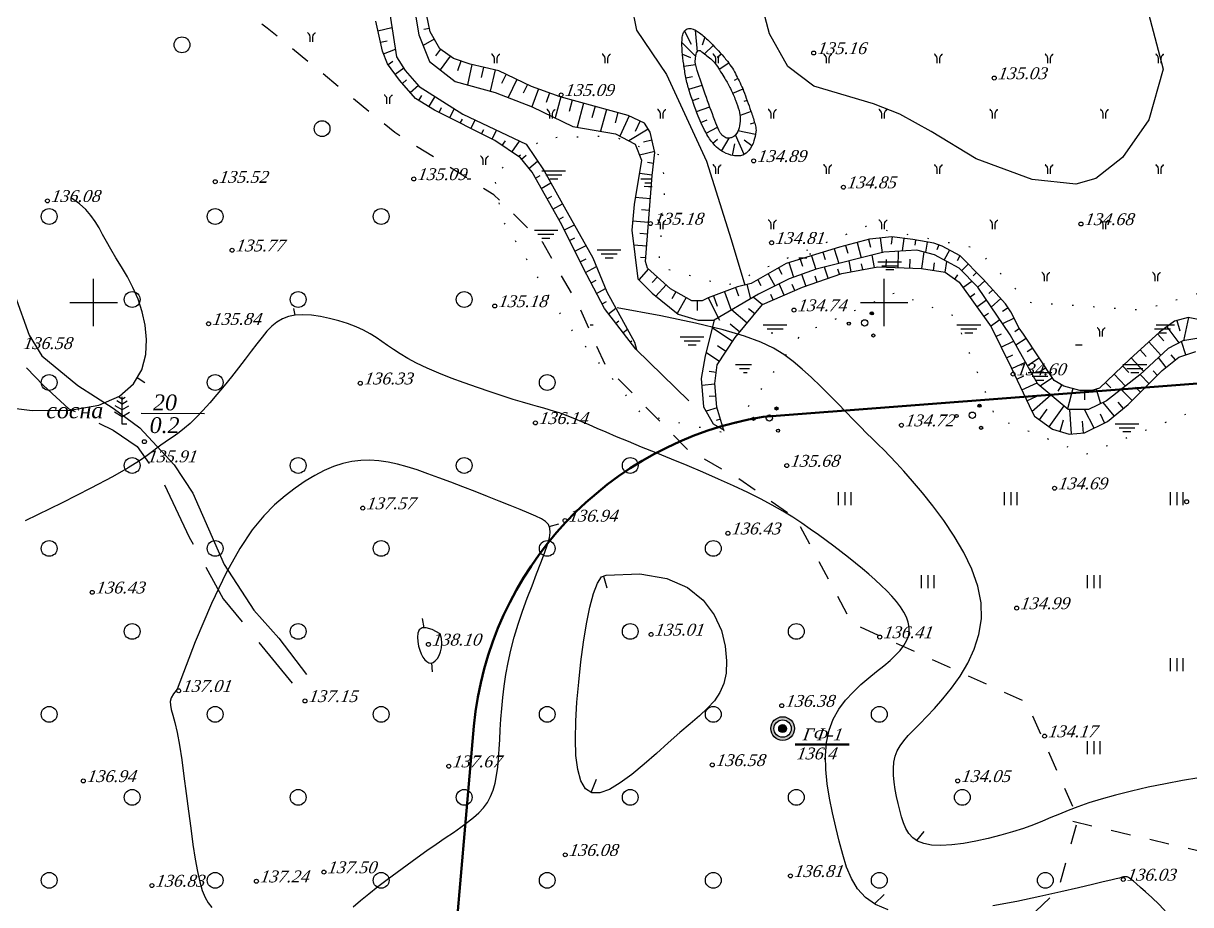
# Model space of a CAD drawing. Header units: millimetres. Extents: x 1400 to 7029, y -1119 to 1612.
# Drawn here: x 2765.3 to 2853.9, y 1367.1 to 1434 of the extents above; entities that cross this region are included whole.
import ezdxf

# ---------------------------------------------------------------- set-up
doc = ezdxf.new("R2010")
doc.units = ezdxf.units.MM
for name, pattern in [('ADOT1', [1.6, 0.1, -1.5]), ('AHIDDEN2', [3, 1.5, -1.5]), ('AHIDDEN4', [7, 5, -2])]:
    doc.linetypes.add(name, pattern=pattern)
for name, color, linetype in [('00_Північ', 7, 'Continuous'), ('00_Північ_відмітки', 7, 'Continuous'), ('01_Північ', 7, 'Continuous'), ('58', 7, 'Continuous'), ('9', 7, 'Continuous'), ('CONT-MNR', 7, 'Continuous'), ('Андрей', 7, 'Continuous'), ('кресты', 7, 'Continuous'), ('ПИКЕТЫ', 7, 'Continuous'), ('проы', 7, 'Continuous'), ('РАСТИТ', 7, 'Continuous'), ('Скважины', 7, 'Continuous'), ('Скважины_2011', 7, 'Continuous')]:
    doc.layers.add(name, color=color, linetype=linetype)
doc.styles.add('grad', font='timesi.ttf')
doc.styles.add('universw', font='timesi.ttf', dxfattribs={"oblique": 10})

# ---------------------------------------------------------------- blocks, each defined once
blk = doc.blocks.new('390_6')
at = {"color": 0, "linetype": 'Continuous'}
for p, q in [((0.005531, 3.084453), (-0.386725, 3.36257)), ((-0.005531, 3.084453), (0.386725, 3.36257)), ((0, 3.408923), (0, 0)), ((0.005531, 1.74022), (-0.867556, 2.281003)), ((0.005531, 2.466415), (-0.665101, 2.899042)), ((-0.005531, 2.466415), (0.665101, 2.899042)), ((-0.005531, 1.74022), (0.867556, 2.281003)), ((0.005531, 0.859515), (-0.95613, 1.462103)), ((-0.005531, 0.859515), (0.95613, 1.462103)), ((0, 0), (0.616918, 0))]:
    blk.add_line(p, q, dxfattribs=at)
blk = doc.blocks.new('372')
blk.add_circle((0, 0), 1)
blk = doc.blocks.new('368')
at = {"color": 0, "linetype": 'Continuous'}
blk.add_blockref('372', (0, 0), dxfattribs=at)
blk = doc.blocks.new('402')
at = {"color": 0, "linetype": 'Continuous'}
for p, q in [((-0.81, -0.04), (-0.81, 1.58)), ((0, 1.58), (0, -0.04)), ((0.8, -0.04), (0.8, 1.58))]:
    blk.add_line(p, q, dxfattribs=at)
blk = doc.blocks.new('395_1')
at = {"linetype": 'Continuous'}
h = blk.add_hatch(color=0, dxfattribs=at)
h.paths.add_polyline_path([(-1.8, -0.1, 1), (-2.2, -0.1, 1)])
h.paths.add_polyline_path([(1.3, -1.6, 1), (0.9, -1.6, 1)])
blk.add_hatch(color=0, dxfattribs=at).paths.add_polyline_path([(1.1, 1.2, 1), (0.7, 1.2, 1)])
at = {"color": 0, "linetype": 'Continuous'}
for centre, radius in [((-2, -0.1), 0.2), ((0, 0), 0.4), ((0.9, 1.2), 0.2), ((1.1, -1.6), 0.2)]:
    blk.add_circle(centre, radius, dxfattribs=at)
blk = doc.blocks.new('A$C0DFD615A')
at = {"layer": 'Скважины', "linetype": 'Continuous'}
h = blk.add_hatch(color=6, dxfattribs=at)
h.paths.add_polyline_path([(-3, 0, 1), (3, 0, 1)])
h.paths.add_polyline_path([(2.2, 0, -1), (-2.2, 0, -1)], flags=16)
at = {"layer": 'Скважины', "linetype": 'Continuous', "lineweight": 50}
h = blk.add_hatch(color=6, dxfattribs=at)
edge = h.paths.add_edge_path()
edge.add_arc((0, 0), 1, 0, 360)
at = {"layer": 'Скважины', "color": 0, "linetype": 'Continuous'}
for radius in [3, 2.2, 1]:
    blk.add_circle((0, 0), radius, dxfattribs=at)
blk = doc.blocks.new('403')
at = {"color": 0, "linetype": 'Continuous'}
for p, q in [((-0.45, 1.11), (-0.52, 1.11)), ((-0.38, 1.02), (-0.45, 1.11)), ((-0.31, 0.94), (-0.38, 1.02)), ((-0.21, 0.81), (-0.31, 0.94)), ((-0.17, 0.59), (-0.21, 0.81)), ((-0.17, 0), (-0.17, 0.59)), ((0.17, 0.59), (0.21, 0.81)), ((0.17, 0), (0.17, 0.59)), ((0.21, 0.81), (0.31, 0.94)), ((0.31, 0.94), (0.38, 1.02)), ((0.38, 1.02), (0.45, 1.11)), ((0.45, 1.11), (0.52, 1.11))]:
    blk.add_line(p, q, dxfattribs=at)

msp = doc.modelspace()

# ---------------------------------------------------------------- hatches: boundary and pattern name
at = {"layer": '58'}
h = msp.add_hatch(dxfattribs=at)
h.set_pattern_fill('1_468', color=3, scale=3, style=0, pattern_type=2)
h.set_pattern_definition([(0, (2819.362, 1422.821), (0, 14.7), [1.8, -12.9]), (0, (2819.962, 1422.221), (0, 14.7), [0.6, -14.1]), (0, (2819.662, 1422.521), (0, 14.7), [1.2, -13.5]), (0, (2818.762, 1418.321), (0, 14.7), [1.8, -12.9]), (0, (2819.362, 1417.721), (0, 14.7), [0.6, -14.1]), (0, (2819.062, 1418.021), (0, 14.7), [1.2, -13.5]), (0, (2826.862, 1422.221), (0, 14.7), [1.8, -12.9]), (0, (2827.462, 1421.621), (0, 14.7), [0.6, -14.1]), (0, (2827.162, 1421.921), (0, 14.7), [1.2, -13.5]), (0, (2829.862, 1410.221), (0, 14.7), [1.8, -12.9]), (0, (2830.462, 1409.621), (0, 14.7), [0.6, -14.1]), (0, (2830.162, 1409.921), (0, 14.7), [1.2, -13.5]), (0, (2821.462, 1411.121), (0, 14.7), [1.8, -12.9]), (0, (2822.062, 1410.521), (0, 14.7), [0.6, -14.1]), (0, (2821.762, 1410.821), (0, 14.7), [1.2, -13.5]), (0, (2830.162, 1415.921), (0, 14.7), [1.8, -12.9]), (0, (2830.762, 1415.321), (0, 14.7), [0.6, -14.1]), (0, (2830.462, 1415.621), (0, 14.7), [1.2, -13.5]), (0, (2823.562, 1416.821), (0, 14.7), [1.8, -12.9]), (0, (2824.162, 1416.221), (0, 14.7), [0.6, -14.1]), (0, (2823.862, 1416.521), (0, 14.7), [1.2, -13.5])])
h.paths.add_polyline_path([(2811.4891, 1422.594), (2812.7746, 1424.0814), (2813.1805, 1420.363), (2813.5188, 1416.4418), (2817.3752, 1413.3995), (2823.5319, 1416.1714), (2830.0946, 1417.794), (2836.6573, 1417.1179), (2842.5434, 1410.4248), (2848.4295, 1408.9375), (2854.1803, 1413.3319), (2860.2283, 1418.268), (2868.55, 1420.3638), (2875.0451, 1418.8765), (2879.1721, 1416.1046), (2879.2398, 1411.1693), (2876.1276, 1409.0735), (2867.6029, 1410.2904), (2864.7613, 1412.3862), (2854.2745, 1406.5721), (2847.7795, 1401.434), (2840.608, 1401.9748), (2834.9925, 1411.7102), (2829.5465, 1413.13), (2821.9013, 1410.4258), (2819.1951, 1405.6933), (2809.3173, 1409.4793), (2802.859, 1420.4431), (2792.7675, 1425.1262)])

# ---------------------------------------------------------------- linework, layer by layer
at = {"color": 7, "linetype": 'Continuous', "lineweight": 50, "flags": 128}
msp.add_lwpolyline([(2988.3313, 1079.2275), (2922.9913, 1084.4475), (2813.8983, 1092.7035, -0.3766589), (2787.9247, 1119.8962), (2783.6016, 1182.7664), (2781.7424, 1206.4536), (2789.3426, 1269.1769), (2794.4814, 1320.5009), (2795.8841, 1338.9113), (2799.511, 1380.6839, -0.3403459), (2821.4589, 1404.158), (2862.0179, 1407.2612), (2943.1308, 1414.9675)], format="xyb", dxfattribs=at)
at = {"layer": '00_Північ', "linetype": 'Continuous'}
for p, q in [((2792.2295, 1433.4702), (2793.2907, 1433.7055)), ((2816.3072, 1433.5083), (2816.454, 1431.8616)), ((2796.5054, 1432.8316), (2795.6551, 1432.3435)), ((2815.3027, 1432.5784), (2816.3412, 1431.5083)), ((2792.6491, 1431.7221), (2793.5498, 1432.0777)), ((2817.68, 1432.3569), (2817.0098, 1431.7099)), ((2797.6976, 1431.5358), (2796.9439, 1430.5037)), ((2799.3638, 1430.892), (2799.0167, 1429.3674)), ((2815.4514, 1430.7865), (2816.3273, 1430.9148)), ((2818.8631, 1431.002), (2818.1232, 1430.5359)), ((2793.5291, 1430.1691), (2794.1806, 1430.65)), ((2801.1189, 1430.4925), (2800.7533, 1428.8866)), ((2794.677, 1428.7843), (2795.2957, 1429.3236)), ((2802.763, 1429.7754), (2802.1014, 1428.4013)), ((2804.4074, 1429.0483), (2803.9176, 1427.6895)), ((2815.82, 1429.0264), (2816.8311, 1429.3359)), ((2819.9295, 1429.0189), (2819.1467, 1428.7135)), ((2796.0845, 1427.6909), (2796.5721, 1428.4715)), ((2806.1017, 1428.4409), (2805.6675, 1426.8534)), ((2797.6724, 1426.847), (2798.0194, 1427.545)), ((2807.8379, 1427.966), (2807.3413, 1426.1502)), ((2809.5741, 1427.4912), (2809.1205, 1425.8326)), ((2816.4063, 1427.3248), (2817.4054, 1427.6984)), ((2820.5476, 1427.3284), (2819.7098, 1427.0307)), ((2799.2842, 1426.0457), (2799.6018, 1426.6845)), ((2811.3047, 1427.001), (2810.5758, 1425.463)), ((2800.896, 1425.2444), (2801.2284, 1425.9129)), ((2812.7305, 1426.0056), (2811.263, 1425.0979)), ((2817.1419, 1425.684), (2817.9919, 1426.1525)), ((2820.0162, 1424.0738), (2819.3734, 1425.566)), ((2820.8809, 1425.5856), (2819.5531, 1425.8582)), ((2802.3961, 1424.2531), (2802.9692, 1425.0872)), ((2818.3041, 1424.3363), (2818.8833, 1425.308)), ((2813.2346, 1424.2904), (2812.0852, 1424.0147)), ((2803.6825, 1423.0197), (2804.3477, 1423.5621)), ((2804.6234, 1421.4901), (2805.3601, 1421.9086)), ((2813.0425, 1422.5046), (2812.0696, 1422.6216)), ((2805.5124, 1419.925), (2806.2365, 1420.3363)), ((2812.903, 1420.71), (2811.7594, 1420.798)), ((2806.3796, 1418.3483), (2807.1435, 1418.7256)), ((2812.7649, 1418.9153), (2811.5556, 1419.0084)), ((2830.3557, 1417.7334), (2830.4833, 1416.6182)), ((2832.1413, 1417.7053), (2832.0088, 1416.7461)), ((2807.1768, 1416.7344), (2808.0292, 1417.1554)), ((2812.6267, 1417.1206), (2811.6342, 1417.197)), ((2826.8591, 1416.9095), (2827.1991, 1415.7921)), ((2828.594, 1417.3883), (2828.9064, 1416.2215)), ((2831.6989, 1415.4797), (2831.7448, 1416.7287)), ((2833.4974, 1415.4104), (2833.6927, 1416.6701)), ((2833.9187, 1417.4228), (2833.785, 1416.6454)), ((2835.5967, 1416.815), (2835.1882, 1416.0693)), ((2823.415, 1415.8614), (2823.7541, 1414.7471)), ((2825.137, 1416.3854), (2825.4524, 1415.3492)), ((2828.1324, 1415.1698), (2827.9855, 1415.9899)), ((2829.9042, 1415.4872), (2829.7353, 1416.4301)), ((2835.2761, 1415.1345), (2835.4028, 1415.9516)), ((2837.0262, 1415.7516), (2836.5228, 1415.2498)), ((2807.9819, 1415.1246), (2808.8208, 1415.5643)), ((2812.7713, 1415.383), (2812.0224, 1414.5564)), ((2821.8335, 1415.0113), (2822.3544, 1414.0976)), ((2824.7062, 1414.0889), (2824.3958, 1414.9746)), ((2826.4049, 1414.6842), (2826.1124, 1415.5188)), ((2814.1052, 1414.1745), (2813.3226, 1413.3106)), ((2820.2359, 1414.2042), (2820.5056, 1413.1245)), ((2823.0484, 1413.3892), (2822.6716, 1414.2549)), ((2836.6224, 1413.9695), (2837.3067, 1414.4594)), ((2838.29, 1414.4701), (2837.7647, 1413.9956)), ((2808.8175, 1413.5303), (2809.5022, 1413.8891)), ((2815.6137, 1413.2074), (2814.9366, 1412.0126)), ((2817.2957, 1413.1924), (2818.1473, 1411.488)), ((2818.5253, 1413.6532), (2819.0459, 1412.2641)), ((2821.4047, 1412.6618), (2820.7036, 1413.2412)), ((2839.4966, 1413.1344), (2838.7795, 1412.4867)), ((2809.7285, 1411.9845), (2810.2797, 1412.4129)), ((2820.2582, 1411.2742), (2819.0543, 1412.269)), ((2837.6701, 1412.5058), (2838.4102, 1413.0357)), ((2838.7179, 1411.0422), (2839.4152, 1411.5414)), ((2840.5087, 1411.6572), (2839.6369, 1411.2117)), ((2853.7379, 1411.6977), (2853.3741, 1409.9341)), ((2810.833, 1410.5633), (2811.1579, 1410.8157)), ((2819.1414, 1409.8645), (2817.5888, 1410.9021)), ((2852.1106, 1411.0006), (2853.0061, 1409.7647)), ((2839.5274, 1409.4355), (2840.4671, 1409.9015)), ((2841.4262, 1410.1126), (2840.6421, 1409.5913)), ((2850.7322, 1409.8474), (2851.6561, 1408.8364)), ((2853.5482, 1408.8671), (2853.2121, 1409.8717)), ((2818.1412, 1408.368), (2817.1177, 1409.052)), ((2842.4227, 1408.6136), (2841.5288, 1408.0193)), ((2849.4034, 1408.6331), (2850.3369, 1407.6116)), ((2852.0525, 1407.9097), (2851.4557, 1408.6504)), ((2840.3257, 1407.8222), (2841.3635, 1408.3125)), ((2843.4192, 1407.1146), (2842.4854, 1406.4938)), ((2848.0992, 1407.3926), (2848.9585, 1406.4922)), ((2850.7491, 1406.6706), (2850.065, 1407.3591)), ((2817.7911, 1406.6312), (2816.7989, 1406.5401)), ((2841.0946, 1406.1947), (2842.2501, 1406.7406)), ((2844.9667, 1406.2961), (2844.5717, 1404.7546)), ((2846.7345, 1406.2564), (2847.0745, 1405.1556)), ((2849.4723, 1405.4018), (2848.6376, 1406.2418)), ((2841.8634, 1404.5672), (2843.2842, 1405.8279)), ((2848.1069, 1404.2314), (2847.2738, 1405.2522)), ((2817.964, 1404.8404), (2817.1308, 1404.5873)), ((2843.1796, 1403.3959), (2844.3022, 1404.9793)), ((2844.8696, 1402.8596), (2844.7387, 1404.7108)), ((2846.5788, 1403.2986), (2845.863, 1404.7108)), ((2818.4871, 1403.1181), (2818.515, 1403.1265))]:
    msp.add_line(p, q, dxfattribs=at)
at = {"layer": '00_Північ', "color": 250, "linetype": 'Continuous'}
for p, q in [((2796.1385, 1433.6427), (2795.7109, 1433.5557)), ((2815.498, 1433.4395), (2816.0101, 1432.4468)), ((2792.4243, 1432.5915), (2792.9284, 1432.7033)), ((2817.0359, 1432.9851), (2816.8277, 1432.3786)), ((2796.9708, 1432.0666), (2796.6, 1431.5589)), ((2815.3432, 1431.6798), (2815.9477, 1431.4461)), ((2818.2918, 1431.697), (2817.9853, 1431.4241)), ((2792.9946, 1430.8932), (2793.3454, 1431.1521)), ((2798.5064, 1431.1639), (2798.2599, 1430.424)), ((2800.2413, 1430.6923), (2800.0632, 1429.9096)), ((2801.9521, 1430.1658), (2801.6066, 1429.4482)), ((2815.6023, 1429.8993), (2816.0896, 1429.994)), ((2794.0856, 1429.4627), (2794.3942, 1429.7317)), ((2803.5739, 1429.385), (2803.2578, 1428.7285)), ((2819.5511, 1429.8351), (2819.2743, 1429.6938)), ((2795.3212, 1428.1678), (2795.5676, 1428.5623)), ((2805.2541, 1428.7432), (2804.994, 1428.0217)), ((2806.9698, 1428.2035), (2806.7311, 1427.331)), ((2816.102, 1428.1718), (2816.6074, 1428.3461)), ((2820.2414, 1428.1747), (2819.9961, 1428.0852)), ((2796.8665, 1427.2476), (2797.0617, 1427.6403)), ((2808.706, 1427.7286), (2808.4684, 1426.86)), ((2810.4422, 1427.2537), (2810.2262, 1426.4638)), ((2798.4783, 1426.4463), (2798.6334, 1426.7583)), ((2812.118, 1426.6155), (2811.7447, 1425.8279)), ((2816.7412, 1426.4896), (2817.2173, 1426.7018)), ((2820.8162, 1426.4697), (2820.4842, 1426.3827)), ((2800.0901, 1425.645), (2800.2526, 1425.9719)), ((2801.6543, 1424.7627), (2801.8999, 1425.1203)), ((2813.0247, 1425.1655), (2812.374, 1425.0095)), ((2817.6399, 1424.936), (2818.0015, 1425.2301)), ((2819.1366, 1424.0046), (2819.3209, 1424.8841)), ((2820.6079, 1424.731), (2820.0248, 1425.1511)), ((2803.1138, 1423.7173), (2803.4768, 1424.0133)), ((2813.15, 1423.3981), (2812.6853, 1423.454)), ((2804.1789, 1422.2727), (2804.5504, 1422.4837)), ((2812.9721, 1421.6074), (2812.4415, 1421.6482)), ((2805.0679, 1420.7075), (2805.4331, 1420.915)), ((2805.9569, 1419.1424), (2806.3172, 1419.347)), ((2812.834, 1419.8127), (2812.2356, 1419.8587)), ((2806.7782, 1417.5413), (2807.1823, 1417.7409)), ((2812.6958, 1418.018), (2812.1092, 1418.0631)), ((2829.4634, 1417.621), (2829.6213, 1417.0311)), ((2831.2497, 1417.8284), (2831.1708, 1417.2572)), ((2833.0318, 1417.5754), (2832.9655, 1417.1899)), ((2825.9981, 1416.6475), (2826.1616, 1416.1099)), ((2827.7246, 1417.1556), (2827.879, 1416.5788)), ((2834.7891, 1417.2066), (2834.653, 1416.8219)), ((2807.5753, 1415.9275), (2808.0237, 1416.1489)), ((2812.5577, 1416.2233), (2812.1517, 1416.2545)), ((2824.276, 1416.1234), (2824.4396, 1415.5858)), ((2829.0183, 1415.3285), (2828.9394, 1415.7693)), ((2830.7995, 1415.5128), (2830.8207, 1416.0911)), ((2832.5983, 1415.4467), (2832.6229, 1416.1173)), ((2834.3867, 1415.2725), (2834.4751, 1415.8421)), ((2836.386, 1416.3826), (2836.1817, 1416.0096)), ((2822.6153, 1415.4571), (2822.8887, 1414.9776)), ((2825.5555, 1414.3865), (2825.3998, 1414.8309)), ((2827.2542, 1414.9818), (2827.1215, 1415.3605)), ((2836.007, 1414.6101), (2836.249, 1414.946)), ((2837.6616, 1415.1142), (2837.4091, 1414.8625)), ((2808.3997, 1414.3274), (2808.7806, 1414.5271)), ((2813.4382, 1414.7787), (2813.0487, 1414.3487)), ((2819.368, 1413.969), (2819.6006, 1413.3485)), ((2821.0516, 1414.5655), (2821.2992, 1414.1313)), ((2823.8736, 1413.7485), (2823.6773, 1414.1994)), ((2814.8307, 1413.6512), (2814.5284, 1413.1176)), ((2817.6825, 1413.3373), (2817.9706, 1412.5687)), ((2822.2232, 1413.03), (2822.0437, 1413.4423)), ((2837.1462, 1413.2377), (2837.527, 1413.5102)), ((2838.8933, 1413.8023), (2838.5827, 1413.5217)), ((2809.2353, 1412.7331), (2809.5723, 1412.9098)), ((2816.4496, 1412.964), (2816.4496, 1412.2372)), ((2820.8314, 1411.968), (2820.3552, 1412.3616)), ((2840.0606, 1412.4359), (2839.631, 1412.1476)), ((2810.2808, 1411.2739), (2810.4998, 1411.4441)), ((2838.194, 1411.774), (2838.5534, 1412.0313)), ((2852.8692, 1411.4664), (2853.0799, 1410.6895)), ((2819.6849, 1410.5805), (2818.9573, 1411.1817)), ((2839.1276, 1410.2419), (2839.5632, 1410.4578)), ((2840.9215, 1410.8577), (2840.5633, 1410.6119)), ((2851.3965, 1410.4545), (2851.8694, 1409.9371)), ((2811.3853, 1409.8526), (2811.4911, 1409.9349)), ((2818.6413, 1409.1162), (2817.9973, 1409.5466)), ((2839.9273, 1408.6292), (2840.4186, 1408.8729)), ((2841.9245, 1409.3631), (2841.505, 1409.0842)), ((2850.0678, 1409.2402), (2850.5322, 1408.7321)), ((2852.7533, 1408.4743), (2852.4351, 1408.8693)), ((2842.921, 1407.8641), (2842.4466, 1407.5487)), ((2848.7502, 1408.014), (2849.2109, 1407.5313)), ((2817.8963, 1407.524), (2817.3762, 1407.591)), ((2840.7101, 1407.0085), (2841.2585, 1407.2675)), ((2851.3876, 1407.3049), (2851.0562, 1407.6384)), ((2844.1172, 1406.5721), (2843.8251, 1406.0963)), ((2845.8493, 1406.1581), (2845.8493, 1405.4345)), ((2847.4481, 1406.7712), (2847.8468, 1406.3535)), ((2850.1107, 1406.0362), (2849.7315, 1406.4178)), ((2817.8734, 1405.735), (2817.3762, 1405.6893)), ((2841.479, 1405.3809), (2842.2262, 1405.7339)), ((2848.8041, 1404.8005), (2848.4124, 1405.2805)), ((2842.4454, 1403.9164), (2843.0271, 1404.7369)), ((2847.3815, 1403.7055), (2847.0562, 1404.3473)), ((2818.2256, 1403.9792), (2817.9032, 1403.8813)), ((2843.9992, 1403.052), (2844.2551, 1403.9286)), ((2845.7673, 1402.9231), (2845.7042, 1403.817))]:
    msp.add_line(p, q, dxfattribs=at)
at = {"layer": '00_Північ', "color": 30, "linetype": 'Continuous', "flags": 128}
for points in [[(2850.2152, 1436.7269), (2851.8183, 1430.559), (2850.735, 1426.7116), (2848.7379, 1423.8467), (2846.7087, 1422.2372), (2845.1949, 1421.8188), (2841.8741, 1422.1747), (2837.6179, 1423.7494), (2834.2062, 1425.8207), (2831.8466, 1427.1271), (2829.8378, 1427.9238), (2825.3101, 1429.2621), (2823.3331, 1430.7598), (2821.9361, 1433.2274), (2820.755, 1437.7261)], [(2811.4593, 1435.39), (2811.8391, 1433.501), (2814.1189, 1430.1464), (2817.1593, 1423.555), (2819.0261, 1417.6083), (2820.0836, 1414.1572)]]:
    msp.add_lwpolyline(points, dxfattribs=at)
at = {"layer": '00_Північ', "linetype": 'Continuous', "flags": 128}
for points in [[(2819.1269, 1430.6287, -0.0132667), (2819.7101, 1429.5175, -0.0254606), (2819.9685, 1428.9165, -0.0025838), (2820.5331, 1427.369, -0.0089185), (2820.6863, 1426.917, -0.0139433), (2820.8235, 1426.442, -0.016398), (2820.9154, 1426.0318, -0.0884539), (2820.9181, 1425.7857, -0.0314401), (2820.7627, 1425.116, -0.0923674), (2820.3809, 1424.3739, -0.1361936), (2819.9227, 1424.0323, -0.092754), (2819.5472, 1423.962, -0.0665216), (2819.0216, 1424.0323, -0.0663987), (2818.3167, 1424.3289, -0.0762905), (2817.7997, 1424.7496, -0.0553191), (2817.1965, 1425.5861, -0.0365998), (2816.5321, 1426.9933, -0.014657), (2815.8516, 1428.9256, -0.0296144), (2815.6005, 1429.9086, -0.0130424), (2815.4327, 1430.9176, -0.0138118), (2815.3256, 1431.8775, -0.0208736), (2815.3014, 1432.4565, -0.0228528), (2815.3256, 1432.9854, -0.0969708), (2815.4259, 1433.3282, -0.1130125), (2815.6247, 1433.5627, -0.2261445), (2815.9645, 1433.6308, -0.1002798), (2816.6417, 1433.3063, -0.033647), (2817.3428, 1432.6987, -0.0187309), (2818.4802, 1431.4826, -0.0153468), (2818.7501, 1431.1514, -0.0100255), (2819.137, 1430.6243)], [(2816.8024, 1431.8595, -0.0308939), (2817.5728, 1431.2482, -0.0610336), (2817.9005, 1430.8718, -0.0138911), (2818.5611, 1429.8337, -0.0196987), (2818.9767, 1429.0719, -0.0209884), (2819.3688, 1428.1897, -0.0244199), (2819.6356, 1427.4038, -0.0697419), (2819.725, 1426.7664, -0.0654456), (2819.6356, 1426.0868, -0.1028714), (2819.3734, 1425.566, -0.1516923), (2819.0426, 1425.3406, -0.0744283), (2818.7934, 1425.3033, -0.1096328), (2818.6253, 1425.3406, -0.0973753), (2818.3372, 1425.551, -0.0801142), (2818.0982, 1425.9112, -0.0165275), (2817.7928, 1426.648, -0.0061743), (2817.0659, 1428.6549, -0.0040557), (2816.4556, 1430.4541, -0.01871), (2816.3412, 1430.8498, -0.0611018), (2816.3124, 1431.0843, -0.033881), (2816.3412, 1431.5083, -0.0870431), (2816.454, 1431.8616, -0.1984877), (2816.5828, 1431.9692, -0.194553), (2816.6718, 1431.9621, -0.1067871), (2816.7955, 1431.8627)]]:
    msp.add_lwpolyline(points, format="xyb", dxfattribs=at)
for points in [[(2762.3549, 1421.3781), (2763.2318, 1419.669), (2763.9232, 1417.3587), (2764.6577, 1413.3858), (2765.7592, 1410.3493), (2766.7163, 1408.7807), (2769.4527, 1406.5457), (2772.1421, 1404.8045), (2774.1621, 1403.3115), (2776.7642, 1400.5098), (2778.1772, 1398.3596), (2780.5538, 1392.9422), (2782.8021, 1389.4756), (2784.7036, 1387.3439), (2786.8035, 1384.6009)], [(2854.3699, 1410.1), (2853.3123, 1409.9238), (2852.2105, 1409.3513), (2850.0413, 1407.3371), (2847.5259, 1405.3744), (2846.1571, 1404.7108), (2844.6242, 1404.7108), (2842.304, 1406.645), (2840.2023, 1410.3711), (2837.7603, 1414.002), (2836.3319, 1415.4423), (2834.4725, 1416.4616), (2833.1325, 1416.8198), (2830.6327, 1416.6558), (2825.4864, 1415.3613), (2823.4384, 1414.6351), (2821.1076, 1413.4794), (2817.7395, 1411.494), (2817.0519, 1408.7933), (2816.7527, 1407.0581), (2816.9434, 1404.922), (2817.6731, 1403.6186), (2818.496, 1403.1377)], [(2818.4871, 1403.1181), (2817.9519, 1404.88), (2817.787, 1406.676), (2817.9725, 1408.1156), (2819.3449, 1410.1691), (2821.4202, 1412.6804), (2824.4468, 1413.998), (2827.4338, 1415.0447), (2830.1752, 1415.5357), (2833.4703, 1415.4146), (2835.2796, 1415.134), (2836.3307, 1414.3768), (2838.7597, 1410.9838), (2840.2908, 1407.8961), (2841.8809, 1404.5302), (2842.0465, 1404.1992), (2843.4305, 1403.218), (2844.6994, 1402.8476), (2845.8493, 1402.9289), (2847.5949, 1403.8136), (2849.1561, 1405.0876), (2851.7549, 1407.6699), (2853.0227, 1408.6913), (2854.2895, 1409.1151)]]:
    msp.add_lwpolyline(points, dxfattribs=at)
at = {"layer": '00_Північ', "linetype": 'AHIDDEN4', "flags": 128}
msp.add_lwpolyline([(2760.7506, 1420.8719), (2762.4339, 1415.4573), (2763.486, 1412.014), (2764.3805, 1409.1138), (2766.8404, 1406.5248), (2768.7768, 1404.7726), (2772.1264, 1403.1512), (2773.9582, 1401.8959), (2775.9336, 1399.1609), (2777.8981, 1395.0149), (2780.4873, 1390.334), (2785.7142, 1383.9346)], dxfattribs=at)
at = {"layer": '00_Північ_відмітки', "color": 7, "linetype": 'Continuous'}
for centre in [(2825.2974, 1431.7778), (2839.0018, 1429.8746), (2806.133, 1428.5988), (2820.742, 1423.5874), (2812.9093, 1418.8303), (2822.1058, 1417.3721)]:
    msp.add_circle(centre, 0.15, dxfattribs=at)
at = {"layer": '9', "color": 3, "linetype": 'ADOT1', "flags": 128}
msp.add_lwpolyline([(2801.6533, 1423.0556), (2804.8831, 1425.3461), (2809.9884, 1425.5022), (2813.7392, 1423.9926), (2813.9997, 1421.598), (2813.5146, 1415.5591), (2818.6967, 1414.117), (2822.8293, 1416.0179), (2829.289, 1418.6285), (2837.5541, 1416.9898), (2841.6211, 1412.8603), (2850.2142, 1412.2704), (2857.4574, 1414.4234), (2861.0652, 1418.6185), (2864.8041, 1420.0605), (2872.4133, 1418.2252), (2878.6593, 1416.1886), (2879.7088, 1413.0423), (2877.3474, 1408.3884), (2872.6244, 1408.5195), (2866.0648, 1409.7649), (2857.0781, 1405.7665), (2845.9641, 1401.3012), (2839.1421, 1404.0542), (2835.9935, 1411.7889), (2831.4674, 1413.5587), (2824.3174, 1410.4124), (2820.7096, 1405.4308), (2818.7778, 1402.8778), (2812.2838, 1404.3199), (2806.5113, 1411.268), (2801.6572, 1419.1337), (2801.1356, 1422.0314)], dxfattribs=at)
at = {"layer": 'CONT-MNR', "color": 5, "linetype": 'Continuous'}
msp.add_lwpolyline([(2794.8935, 1435.7059), (2795.3388, 1433.1512), (2796.1318, 1431.1258), (2798.0933, 1429.623), (2801.1276, 1428.7829), (2803.9344, 1427.6829), (2807.015, 1426.2085), (2810.2643, 1425.6284), (2811.738, 1424.8456), (2812.2425, 1423.6382), (2811.6716, 1420.2815), (2811.4945, 1418.3379), (2811.9482, 1414.6308), (2813.0368, 1413.5405), (2815.0152, 1411.9494), (2816.5225, 1411.488), (2817.719, 1411.488)], dxfattribs=at)
at = {"layer": 'CONT-MNR', "color": 30, "linetype": 'Continuous', "flags": 128}
for points in [[(2762.3111, 1405.0949), (2765.9799, 1404.6473), (2768.859, 1404.6553), (2771.04, 1405.0431), (2772.614, 1405.7349), (2773.6726, 1406.6551), (2774.3069, 1407.7279), (2774.6084, 1408.8774), (2774.6684, 1410.0281), (2774.5675, 1411.1171), (2774.3438, 1412.1341), (2774.0245, 1413.0818), (2773.6369, 1413.9629), (2773.2082, 1414.78), (2772.7658, 1415.5359), (2772.3369, 1416.2333), (2771.9488, 1416.8747), (2771.6198, 1417.4639), (2771.3319, 1418.0077), (2771.0585, 1418.5141), (2770.7724, 1418.9909), (2770.447, 1419.446), (2770.0553, 1419.8873), (2769.5705, 1420.3227), (2768.9656, 1420.76)], [(2854.537, 1376.7541), (2853.2888, 1376.5455), (2851.9915, 1376.3014), (2850.6857, 1376.0303), (2849.4119, 1375.7409), (2848.2107, 1375.442), (2847.1226, 1375.142), (2846.1761, 1374.8482), (2845.3521, 1374.561), (2844.6191, 1374.2794), (2843.9459, 1374.0021), (2843.3012, 1373.7282), (2842.6538, 1373.4565), (2841.9722, 1373.1859), (2841.2253, 1372.9154), (2840.3917, 1372.6458), (2839.49, 1372.386), (2838.5487, 1372.1469), (2837.5964, 1371.9394), (2836.6616, 1371.7745), (2835.7729, 1371.6631), (2834.9588, 1371.6159), (2834.2479, 1371.644), (2833.6611, 1371.7552), (2833.1895, 1371.9446), (2832.8162, 1372.2045), (2832.5248, 1372.527), (2832.2985, 1372.9043), (2832.1207, 1373.3285), (2831.9748, 1373.7919), (2831.8441, 1374.2865), (2831.7161, 1374.8044), (2831.5949, 1375.3375), (2831.4889, 1375.8774), (2831.4061, 1376.4159), (2831.355, 1376.9447), (2831.3438, 1377.4554), (2831.3807, 1377.9399), (2831.4739, 1378.3898), (2831.6303, 1378.8013), (2831.8506, 1379.1883), (2832.1338, 1379.569), (2832.4792, 1379.9619), (2832.8861, 1380.3852), (2833.3535, 1380.8574), (2833.8807, 1381.3966), (2834.4668, 1382.0213), (2835.1049, 1382.7453), (2835.7632, 1383.5651), (2836.4036, 1384.4726), (2836.9882, 1385.4597), (2837.479, 1386.5184), (2837.8381, 1387.6407), (2838.0275, 1388.8185), (2838.0091, 1390.0437), (2837.7587, 1391.3059), (2837.3063, 1392.584), (2836.6957, 1393.8548), (2835.9706, 1395.0948), (2835.1749, 1396.2805), (2834.3522, 1397.3887), (2833.5463, 1398.3958), (2832.801, 1399.2785), (2832.1493, 1400.0218), (2831.5821, 1400.6447), (2831.0794, 1401.1748), (2830.6214, 1401.6393), (2830.1882, 1402.0658), (2829.7599, 1402.4819), (2829.3166, 1402.9148), (2828.8385, 1403.3922), (2828.3102, 1403.934), (2827.7351, 1404.5312), (2827.121, 1405.1673), (2826.4759, 1405.8256), (2825.8074, 1406.4897), (2825.1237, 1407.1432), (2824.4324, 1407.7694), (2823.7416, 1408.3518), (2823.0418, 1408.8798), (2822.2552, 1409.366), (2821.2867, 1409.829), (2820.041, 1410.2872), (2818.4231, 1410.7592), (2816.3378, 1411.2634), (2813.69, 1411.8183), (2810.3845, 1412.4424)], [(2830.9592, 1366.7406), (2829.9911, 1367.1294), (2829.225, 1367.6629), (2828.6268, 1368.3249), (2828.1623, 1369.0993), (2827.7973, 1369.9701), (2827.4978, 1370.9212), (2827.2295, 1371.9364), (2826.9668, 1372.9996), (2826.7181, 1374.0938), (2826.5004, 1375.202), (2826.3306, 1376.3074), (2826.2257, 1377.3927), (2826.2026, 1378.4412), (2826.2783, 1379.4356), (2826.4697, 1380.3591), (2826.7869, 1381.1988), (2827.2117, 1381.9581), (2827.7191, 1382.6447), (2828.2843, 1383.2664), (2828.8821, 1383.8307), (2829.4875, 1384.3452), (2830.0755, 1384.8178), (2830.6212, 1385.2559), (2831.1035, 1385.6668), (2831.518, 1386.0558), (2831.864, 1386.4276), (2832.1411, 1386.7869), (2832.3489, 1387.1387), (2832.4866, 1387.4875), (2832.554, 1387.8383), (2832.5504, 1388.1958), (2832.4764, 1388.5637), (2832.3364, 1388.942), (2832.1359, 1389.3294), (2831.8805, 1389.7248), (2831.5755, 1390.1271), (2831.2265, 1390.535), (2830.8391, 1390.9475), (2830.4185, 1391.3634), (2829.9699, 1391.7816), (2829.4959, 1392.2021), (2828.9987, 1392.6246), (2828.4806, 1393.0491), (2827.9438, 1393.4755), (2827.3904, 1393.9038), (2826.8227, 1394.3339), (2826.2428, 1394.7657), (2825.6508, 1395.1994), (2825.0377, 1395.6364), (2824.3922, 1396.0782), (2823.7033, 1396.5265), (2822.9596, 1396.983), (2822.15, 1397.4491), (2821.2634, 1397.9266), (2820.2885, 1398.417), (2819.2205, 1398.9206), (2818.0801, 1399.4319), (2816.8946, 1399.9439), (2815.6909, 1400.4497), (2814.4963, 1400.9426), (2813.3378, 1401.4154), (2812.2426, 1401.8614), (2811.2379, 1402.2736), (2810.3441, 1402.6467), (2809.556, 1402.9815), (2808.8616, 1403.2802), (2808.2491, 1403.5453), (2807.7065, 1403.7791), (2807.2219, 1403.9839), (2806.7835, 1404.1621), (2806.3793, 1404.316), (2805.9966, 1404.449), (2805.6188, 1404.5685), (2805.2284, 1404.6831), (2804.8081, 1404.8014), (2804.3404, 1404.9318), (2803.8078, 1405.083), (2803.193, 1405.2633), (2802.4784, 1405.4814), (2801.6546, 1405.7431), (2800.744, 1406.0433), (2799.777, 1406.3746), (2798.7841, 1406.7292), (2797.7956, 1407.0995), (2796.8418, 1407.4778), (2795.9533, 1407.8565), (2795.1604, 1408.2279), (2794.4842, 1408.5858), (2793.9085, 1408.9295), (2793.408, 1409.2595), (2792.9571, 1409.5765), (2792.5304, 1409.8813), (2792.1024, 1410.1744), (2791.6477, 1410.4564), (2791.1408, 1410.7281), (2790.5638, 1410.9886), (2789.9282, 1411.2314), (2789.2531, 1411.4484), (2788.5577, 1411.6316), (2787.8608, 1411.773), (2787.1817, 1411.8645), (2786.5394, 1411.8982), (2785.9529, 1411.866), (2785.4356, 1411.7616), (2784.9778, 1411.5854), (2784.564, 1411.3396), (2784.179, 1411.0265), (2783.8071, 1410.6481), (2783.4331, 1410.2067), (2783.0415, 1409.7045), (2782.6169, 1409.1435), (2782.1482, 1408.5285), (2781.6421, 1407.8744), (2781.1094, 1407.1987), (2780.5612, 1406.5187), (2780.0083, 1405.8518), (2779.4618, 1405.2155), (2778.9325, 1404.6272), (2778.4314, 1404.1044), (2777.967, 1403.6593), (2777.5373, 1403.2841), (2777.1379, 1402.9659), (2776.7644, 1402.6916), (2776.4123, 1402.4482), (2776.0772, 1402.2229), (2775.7547, 1402.0027), (2775.4404, 1401.7746), (2775.1156, 1401.522), (2774.7054, 1401.2141), (2774.1206, 1400.8163), (2773.2721, 1400.2943), (2772.0709, 1399.6134), (2770.4276, 1398.7393), (2768.2534, 1397.6374), (2765.4589, 1396.2733)], [(2790.3373, 1366.9644), (2790.9115, 1367.4453), (2791.5354, 1367.9562), (2792.2117, 1368.4906), (2792.9298, 1369.0404), (2793.6756, 1369.597), (2794.4353, 1370.152), (2795.1948, 1370.697), (2795.9401, 1371.2235), (2796.6572, 1371.723), (2797.3321, 1372.187), (2797.9533, 1372.6106), (2798.5189, 1373.0019), (2799.0294, 1373.3727), (2799.4856, 1373.7348), (2799.8879, 1374.0997), (2800.237, 1374.4793), (2800.5334, 1374.8852), (2800.7778, 1375.3291), (2800.9718, 1375.8203), (2801.1217, 1376.3583), (2801.235, 1376.9402), (2801.3189, 1377.5632), (2801.381, 1378.2243), (2801.4285, 1378.9206), (2801.4688, 1379.6492), (2801.5094, 1380.4072), (2801.5574, 1381.1922), (2801.6184, 1382.0036), (2801.6979, 1382.8413), (2801.8015, 1383.705), (2801.9346, 1384.5947), (2802.1025, 1385.5103), (2802.3109, 1386.4516), (2802.5651, 1387.4185), (2802.867, 1388.4077), (2803.2045, 1389.4033), (2803.5617, 1390.3866), (2803.9229, 1391.3384), (2804.2722, 1392.2398), (2804.5939, 1393.0719), (2804.8721, 1393.8158), (2805.0912, 1394.4524), (2805.2369, 1394.9696), (2805.302, 1395.3819), (2805.2805, 1395.7107), (2805.1668, 1395.9774), (2804.9552, 1396.2034), (2804.6398, 1396.4098), (2804.215, 1396.6182), (2803.675, 1396.8498), (2803.0186, 1397.1209), (2802.2629, 1397.4278), (2801.4296, 1397.7618), (2800.5404, 1398.1139), (2799.617, 1398.4754), (2798.681, 1398.8375), (2797.7541, 1399.1915), (2796.858, 1399.5284), (2796.0095, 1399.8401), (2795.2064, 1400.1207), (2794.4415, 1400.3647), (2793.7077, 1400.5668), (2792.9977, 1400.7216), (2792.3046, 1400.8238), (2791.6211, 1400.8678), (2790.9401, 1400.8485), (2790.2554, 1400.7611), (2789.5642, 1400.6042), (2788.8646, 1400.3771), (2788.1547, 1400.079), (2787.4327, 1399.7093), (2786.6967, 1399.2672), (2785.9447, 1398.752), (2785.175, 1398.1631), (2784.3833, 1397.4856), (2783.5565, 1396.6482), (2782.679, 1395.5657), (2781.7355, 1394.1525), (2780.7104, 1392.3235), (2779.5883, 1389.9933), (2778.3537, 1387.0764), (2776.991, 1383.4876)], [(2809.5588, 1392.1358), (2812.1017, 1392.2275), (2814.1402, 1391.8848), (2815.7261, 1391.1957), (2816.9117, 1390.2482), (2817.7489, 1389.1304), (2818.29, 1387.9303), (2818.587, 1386.7359), (2818.692, 1385.6354), (2818.6497, 1384.696), (2818.4758, 1383.9024), (2818.1785, 1383.2186), (2817.7659, 1382.6084), (2817.2463, 1382.0358), (2816.628, 1381.4648), (2815.9192, 1380.8593), (2815.1281, 1380.1832), (2814.2662, 1379.4156), (2813.3575, 1378.5956), (2812.4293, 1377.7773), (2811.5088, 1377.015), (2810.6235, 1376.3628), (2809.8005, 1375.8749), (2809.0671, 1375.6055), (2808.4507, 1375.6087), (2807.9715, 1375.9233), (2807.6223, 1376.5259), (2807.3889, 1377.3779), (2807.2571, 1378.4403), (2807.2126, 1379.6746), (2807.2414, 1381.0418), (2807.3292, 1382.5033), (2807.4617, 1384.0202), (2807.6271, 1385.5512), (2807.8221, 1387.0441), (2808.0457, 1388.4442), (2808.2969, 1389.6967), (2808.5749, 1390.7469), (2808.8785, 1391.54), (2809.2068, 1392.0212), (2809.5588, 1392.1358)], [(2796.9547, 1387.6925), (2796.3487, 1388.0157), (2795.894, 1388.1505), (2795.5722, 1388.128), (2795.3649, 1387.9794), (2795.2535, 1387.7359), (2795.2196, 1387.4287), (2795.2448, 1387.0889), (2795.3104, 1386.7477), (2795.4008, 1386.432), (2795.5105, 1386.1515), (2795.6366, 1385.9116), (2795.7764, 1385.7177), (2795.9271, 1385.5753), (2796.0859, 1385.4897), (2796.2499, 1385.4665), (2796.4164, 1385.5109), (2796.5816, 1385.6259), (2796.7372, 1385.8047), (2796.874, 1386.0379), (2796.9829, 1386.3161), (2797.0546, 1386.63), (2797.08, 1386.9703), (2797.0497, 1387.3276), (2796.9547, 1387.6925)], [(2776.991, 1383.4876), (2776.7078, 1383.1213), (2776.5379, 1382.8247), (2776.465, 1382.5565), (2776.473, 1382.2753), (2776.5456, 1381.9398), (2776.6667, 1381.5085), (2776.82, 1380.9403), (2776.9894, 1380.1937), (2777.1613, 1379.2425), (2777.3329, 1378.1209), (2777.5044, 1376.8782), (2777.6755, 1375.5638), (2777.8464, 1374.227), (2778.0171, 1372.9171), (2778.1873, 1371.6835), (2778.3573, 1370.5754), (2778.528, 1369.6312), (2778.7051, 1368.8441), (2778.8954, 1368.1966), (2779.1055, 1367.6709), (2779.3423, 1367.2493), (2779.6125, 1366.9143)], [(2852.092, 1366.5143), (2851.5083, 1367.135), (2850.965, 1367.6596), (2850.4898, 1368.0916), (2850.1037, 1368.4356), (2849.8014, 1368.701), (2849.571, 1368.8983), (2849.4004, 1369.038), (2849.2779, 1369.1306), (2849.1913, 1369.1867), (2849.1288, 1369.2167), (2849.0784, 1369.2313), (2849.0303, 1369.2393), (2848.9829, 1369.2429), (2848.9368, 1369.2428), (2848.8924, 1369.2398), (2848.8504, 1369.2343), (2848.8113, 1369.2272), (2848.7756, 1369.2189), (2848.7438, 1369.2102), (2848.71, 1369.2002), (2848.6426, 1369.1817), (2848.5034, 1369.146), (2848.2544, 1369.0842), (2847.8574, 1368.9878), (2847.2743, 1368.8479), (2846.4669, 1368.6558), (2845.3973, 1368.4028), (2844.0454, 1368.0868), (2842.4645, 1367.732), (2840.7258, 1367.3691), (2838.9007, 1367.029)]]:
    msp.add_lwpolyline(points, dxfattribs=at)
for points, elevation in [([(2785.9449, 1411.8644), (2785.8517, 1412.3903)], 40.8), ([(2773.9538, 1407.1307), (2774.5249, 1406.7635)], 40.8), ([(2805.2334, 1395.8212), (2805.9623, 1396.024)], 41.1), ([(2809.3371, 1392.0637), (2809.5982, 1391.1727)], 40.8), ([(2795.7397, 1388.1397), (2795.6129, 1388.8477)], 41.4), ([(2796.2921, 1385.4777), (2796.3408, 1384.7952)], 41.4), ([(2808.4062, 1375.6379), (2808.8135, 1376.6414)], 40.8), ([(2833.134, 1371.9832), (2833.6895, 1372.6734)], 40.5), ([(2829.9071, 1367.1879), (2830.6385, 1367.9)], 40.8)]:
    msp.add_lwpolyline(points, dxfattribs=dict(at, elevation=elevation))
at = {"layer": 'Андрей', "linetype": 'Continuous', "flags": 128}
for points in [[(2817.2957, 1413.1924), (2816.8387, 1412.964), (2816.0433, 1412.964), (2814.4356, 1413.8751), (2812.698, 1415.4494), (2812.5356, 1415.9363), (2813.0387, 1422.4726), (2813.2497, 1424.2272), (2812.8819, 1425.7608), (2812.4507, 1426.4578), (2811.2206, 1427.0409), (2806.0646, 1428.451), (2803.8731, 1429.2409), (2801.4122, 1430.4257), (2799.2332, 1430.9217), (2797.9556, 1431.3474), (2796.9256, 1432.0996), (2796.1927, 1433.3764), (2795.7959, 1435.3252)], [(2793.1261, 1434.7397), (2793.6426, 1431.4951), (2794.3033, 1430.4571), (2795.3657, 1429.2437), (2798.6828, 1427.1204), (2803.4741, 1424.8477), (2804.853, 1422.8185), (2806.3719, 1420.0933), (2808.5467, 1416.238), (2809.5996, 1413.6497), (2811.6995, 1409.8306), (2811.8626, 1409.2689)], [(2815.8132, 1405.379), (2811.8116, 1409.3041), (2809.4186, 1412.3833), (2807.8087, 1415.4551), (2806.1904, 1418.7313), (2803.9199, 1422.7285), (2803.0346, 1423.8144), (2801.1029, 1425.1415), (2796.5121, 1427.4238), (2795.0867, 1428.3142), (2793.8565, 1429.7255), (2792.9554, 1430.9464), (2792.576, 1431.9072), (2792.0686, 1434.1957)], [(2854.7349, 1411.4921), (2853.7289, 1411.6996), (2852.6843, 1411.4163), (2851.5484, 1410.5933), (2849.296, 1408.5348), (2846.9921, 1406.336), (2846.4162, 1406.1581), (2845.5053, 1406.1581), (2844.2802, 1406.472), (2843.5472, 1406.922), (2841.2218, 1410.42), (2840.9049, 1410.8819), (2840.271, 1412.1225), (2839.8669, 1412.7244), (2838.1588, 1414.6153), (2836.4107, 1416.3692), (2835.0511, 1417.1139), (2834.4236, 1417.336), (2832.8286, 1417.6103), (2831.2207, 1417.8324), (2829.5302, 1417.6389), (2827.2522, 1417.0291), (2823.2206, 1415.8022), (2820.5601, 1414.2852), (2819.5155, 1414.0242), (2817.2957, 1413.1924)]]:
    msp.add_lwpolyline(points, dxfattribs=at)
at = {"layer": 'кресты', "color": 3, "linetype": 'Continuous'}
for p, q in [((2770.6513, 1411.0275), (2770.6513, 1414.6275)), ((2830.6513, 1411.0275), (2830.6513, 1414.6275)), ((2768.8513, 1412.8275), (2772.4513, 1412.8275)), ((2828.8513, 1412.8275), (2832.4513, 1412.8275))]:
    msp.add_line(p, q, dxfattribs=at)
at = {"layer": 'ПИКЕТЫ', "color": 7, "linetype": 'Continuous'}
for centre in [(2779.8778, 1422.0061), (2794.949, 1422.214), (2827.5541, 1421.5894), (2767.1469, 1420.5523), (2845.5814, 1418.7959), (2781.1572, 1416.8016), (2801.0931, 1412.5686), (2823.8055, 1412.2603), (2779.3738, 1411.2215), (2790.8879, 1406.7041), (2840.4351, 1407.3963), (2804.1781, 1403.6935), (2831.9617, 1403.52), (2774.5024, 1402.2707), (2823.2553, 1400.4537), (2843.5758, 1398.7374), (2791.0757, 1397.2252), (2853.6049, 1397.7124), (2806.4272, 1396.2846), (2818.7885, 1395.316), (2770.5424, 1390.834), (2840.7031, 1389.6386), (2812.9568, 1387.634), (2830.3123, 1387.4381), (2796.061, 1386.8819), (2777.1042, 1383.3587), (2786.6928, 1382.588), (2822.877, 1382.2287), (2842.8171, 1379.9166), (2797.604, 1377.6336), (2817.6017, 1377.7301), (2769.8672, 1376.5154), (2836.2279, 1376.519), (2806.4386, 1370.9059), (2788.1256, 1369.5964), (2783.0031, 1368.901), (2823.5359, 1369.3071), (2848.7924, 1369.0323), (2775.0732, 1368.5742)]:
    msp.add_circle(centre, 0.15, dxfattribs=at)
at = {"layer": 'РАСТИТ', "color": 7, "linetype": 'AHIDDEN2', "flags": 128}
for points in [[(2834.438, 1347.8208), (2836.0409, 1357.8679), (2838.5374, 1363.1503), (2843.8556, 1368.2491), (2845.3648, 1373.6353), (2841.4839, 1382.4685), (2828.2142, 1388.4713), (2823.9716, 1396.4223), (2819.5373, 1399.4969), (2815.7419, 1401.6673), (2809.5301, 1407.9849), (2807.4305, 1412.6532), (2804.7301, 1417.3892), (2801.0329, 1421.0024), (2793.5015, 1425.7364), (2783.8193, 1433.6631), (2771.4502, 1443.01)], [(2844.9568, 1373.4597), (2869.9671, 1367.6023), (2877.8212, 1367.767), (2885.2504, 1374.3288), (2886.7355, 1389.663), (2888.7155, 1399.556), (2892.6756, 1404.0078), (2898.1208, 1414.6428), (2900.5958, 1417.6107)]]:
    msp.add_lwpolyline(points, dxfattribs=at)
at = {"layer": 'РАСТИТ', "color": 7}
msp.add_lwpolyline([(2774.2645, 1404.4358), (2779.0563, 1404.4103)], dxfattribs=at)
at = {"layer": 'Скважины_2011', "color": 0, "linetype": 'Continuous', "lineweight": 50}
msp.add_line((2823.9024, 1379.2851), (2827.9812, 1379.2851), dxfattribs=at)

# ---------------------------------------------------------------- block references
at = {"layer": '01_Північ', "color": 7, "xscale": 0.6, "yscale": 0.6, "zscale": 0.6}
for p in [(2787.1826, 1432.6328), (2801.1669, 1431.0111), (2809.5669, 1431.0111), (2817.9669, 1431.0111), (2826.3669, 1431.0111), (2834.7669, 1431.0111), (2843.1669, 1431.0111), (2851.5669, 1431.0111), (2793.0158, 1427.9158), (2805.3669, 1426.8111), (2813.7669, 1426.8111), (2822.1669, 1426.8111), (2830.5669, 1426.8111), (2838.9669, 1426.8111), (2847.3669, 1426.8111), (2800.3185, 1423.2877), (2817.9669, 1422.6111), (2826.3669, 1422.6111), (2834.7669, 1422.6111), (2843.1669, 1422.6111), (2851.5669, 1422.6111), (2813.7669, 1418.4111), (2822.1669, 1418.4111), (2830.5669, 1418.4111), (2838.9669, 1418.4111), (2847.3669, 1418.4111), (2842.9169, 1414.4476), (2851.3169, 1414.4476), (2847.1169, 1410.2476)]:
    msp.add_blockref('403', p, dxfattribs=at)
at = {"layer": 'проы', "color": 5, "linetype": 'Continuous', "lineweight": 50, "xscale": 0.3, "yscale": 0.3, "zscale": 0.3}
msp.add_blockref('A$C0DFD615A', (2822.9413, 1380.4875), dxfattribs=at)
at = {"layer": 'РАСТИТ', "color": 7, "xscale": 0.6, "yscale": 0.6, "zscale": 0.6}
for name, p in [('368', (2777.3541, 1432.3995)), ('368', (2787.9881, 1426.0375)), ('368', (2767.2764, 1419.3662)), ('368', (2779.8764, 1419.3662)), ('368', (2792.4764, 1419.3662)), ('368', (2773.5764, 1413.0662)), ('368', (2786.1764, 1413.0662)), ('368', (2798.7764, 1413.0662)), ('368', (2767.2764, 1406.7662)), ('368', (2779.8764, 1406.7662)), ('368', (2805.0764, 1406.7662)), ('390_6', (2772.8008, 1403.6346)), ('368', (2773.5764, 1400.4662)), ('368', (2786.1764, 1400.4662)), ('368', (2798.7764, 1400.4662)), ('368', (2811.3764, 1400.4662)), ('368', (2767.2764, 1394.1662)), ('368', (2779.8764, 1394.1662)), ('368', (2792.4764, 1394.1662)), ('368', (2805.0764, 1394.1662)), ('368', (2817.6764, 1394.1662)), ('368', (2773.5764, 1387.8662)), ('368', (2786.1764, 1387.8662)), ('368', (2811.3764, 1387.8662)), ('368', (2823.9764, 1387.8662)), ('368', (2767.2764, 1381.5662)), ('368', (2779.8764, 1381.5662)), ('368', (2792.4764, 1381.5662)), ('368', (2805.0764, 1381.5662)), ('368', (2817.6764, 1381.5662)), ('368', (2830.2764, 1381.5662)), ('368', (2773.5764, 1375.2662)), ('368', (2786.1764, 1375.2662)), ('368', (2798.7764, 1375.2662)), ('368', (2811.3764, 1375.2662)), ('368', (2823.9764, 1375.2662)), ('368', (2836.5764, 1375.2662)), ('368', (2767.2764, 1368.9662)), ('368', (2779.8764, 1368.9662)), ('368', (2792.4764, 1368.9662)), ('368', (2805.0764, 1368.9662)), ('368', (2817.6764, 1368.9662)), ('368', (2830.2764, 1368.9662)), ('368', (2842.8764, 1368.9662))]:
    msp.add_blockref(name, p, dxfattribs=at)
at = {"layer": 'РАСТИТ', "color": 7, "linetype": 'AHIDDEN2', "xscale": 0.6, "yscale": 0.6, "zscale": 0.6}
for name, p in [('395_1', (2829.1656, 1411.2901)), ('395_1', (2837.3435, 1404.2777)), ('395_1', (2821.9333, 1404.0664)), ('402', (2827.6625, 1397.4802)), ('402', (2840.2625, 1397.4802)), ('402', (2852.8625, 1397.4802)), ('402', (2833.9625, 1391.1802)), ('402', (2846.5625, 1391.1802)), ('402', (2852.8625, 1384.8802)), ('402', (2846.5625, 1378.5802))]:
    msp.add_blockref(name, p, dxfattribs=at)

# ---------------------------------------------------------------- texts
at = {"layer": '00_Північ_відмітки', "color": 7, "linetype": 'Continuous', "style": 'universw', "oblique": 10}
for s, p in [('135.16', (2825.5659, 1431.6912)), ('135.03', (2839.2703, 1429.7879)), ('135.09', (2806.4016, 1428.5122)), ('134.89', (2821.0105, 1423.5008)), ('135.18', (2813.1778, 1418.7436)), ('134.81', (2822.3744, 1417.2854))]:
    msp.add_text(s, height=0.9, dxfattribs=at).set_placement(p)
at = {"layer": 'ПИКЕТЫ', "color": 7, "linetype": 'Continuous', "style": 'universw', "oblique": 10}
for s, p in [('135.52', (2780.1463, 1421.9194)), ('135.09', (2795.2176, 1422.1273)), ('134.85', (2827.8226, 1421.5027)), ('136.08', (2767.4155, 1420.4656)), ('134.68', (2845.85, 1418.7092)), ('135.77', (2781.4258, 1416.7149)), ('135.18', (2801.3616, 1412.4819)), ('134.74', (2824.074, 1412.1736)), ('135.84', (2779.6423, 1411.1348)), ('136.58', (2765.2872, 1409.2999)), ('134.60', (2840.7036, 1407.3097)), ('136.33', (2791.1565, 1406.6175)), ('136.14', (2804.4467, 1403.6068)), ('134.72', (2832.2302, 1403.4333)), ('135.91', (2774.7347, 1400.703)), ('135.68', (2823.5238, 1400.3671)), ('134.69', (2843.8443, 1398.6507)), ('137.57', (2791.3442, 1397.1385)), ('136.94', (2806.6957, 1396.1979)), ('136.43', (2819.057, 1395.2293)), ('136.43', (2770.8109, 1390.7473)), ('134.99', (2840.9716, 1389.5519)), ('135.01', (2813.2253, 1387.5473)), ('136.41', (2830.5809, 1387.3514)), ('138.10', (2796.3296, 1386.7952)), ('137.01', (2777.3727, 1383.2721)), ('137.15', (2786.9613, 1382.5014)), ('136.38', (2823.1455, 1382.142)), ('134.17', (2843.0856, 1379.8299)), ('136.58', (2817.8702, 1377.6434)), ('137.67', (2797.8726, 1377.5469)), ('136.94', (2770.1357, 1376.4287)), ('134.05', (2836.4965, 1376.4323)), ('136.08', (2806.7072, 1370.8193)), ('137.24', (2783.2716, 1368.8143)), ('137.50', (2788.3941, 1369.5098)), ('136.81', (2823.8044, 1369.2204)), ('136.03', (2849.0609, 1368.9456)), ('136.83', (2775.3417, 1368.4875))]:
    msp.add_text(s, height=0.9, dxfattribs=at).set_placement(p)
at = {"layer": 'РАСТИТ', "color": 7, "linetype": 'AHIDDEN2', "style": 'grad'}
for s, p in [('20', (2775.1619, 1404.6502)), ('сосна', (2767.061, 1404.0454)), ('0.2', (2774.9028, 1402.9242))]:
    msp.add_text(s, height=1.2, dxfattribs=at).set_placement(p)
at = {"layer": 'Скважины_2011', "color": 7, "style": 'universw', "oblique": 10}
for s, p in [('ГФ-1', (2824.4418, 1379.5963)), ('136.4', (2823.9729, 1378.1503, 43.5))]:
    msp.add_text(s, height=0.9, dxfattribs=at).set_placement(p)

doc.saveas('drawing.dxf')
